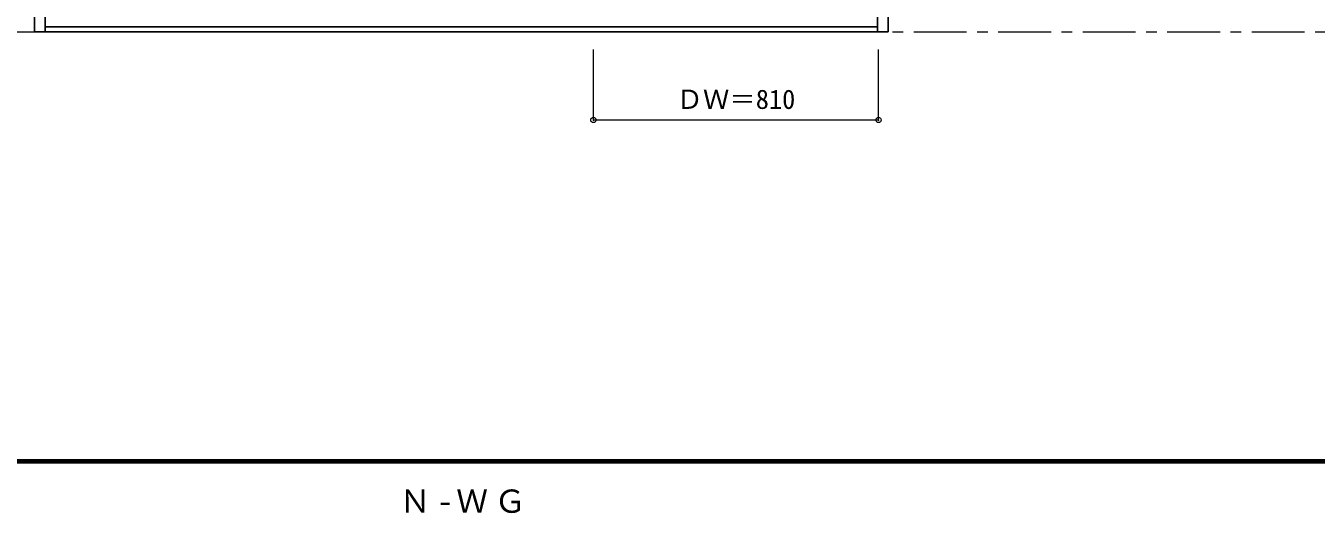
# Model space of a CAD drawing. Units: millimetres, scale not verified. Extents: x -6000 to 5700, y -4307 to 4260.
# Drawn here: x -3932 to -267, y 40 to 1424 of the extents above; entities that cross this region are included whole.
import ezdxf
from ezdxf.enums import TextEntityAlignment as Align

# ---------------------------------------------------------------- set-up
doc = ezdxf.new("R2010")
doc.units = ezdxf.units.MM
doc.header["$LTSCALE"] = 30
doc.header["$PDMODE"] = 32
doc.header["$PDSIZE"] = 15
doc.linetypes.add('CHAIN1', pattern=[8, 5, -1, 1, -1])
for name, color, linetype, lineweight in [('0-1_通り芯', 7, 'CHAIN1', 18), ('0-4_枠', 3, 'Continuous', 25), ('0-B_寸法', 4, 'Continuous', 9), ('F-1_枠', 6, 'Continuous', 40)]:
    doc.layers.add(name, color=color, linetype=linetype, lineweight=lineweight)
doc.layers.add('0-A_文字', color=7, linetype='Continuous')
doc.styles.add('ＭＳ ゴシック', font='')
doc.styles.get('ＭＳ ゴシック').set_extended_font_data('MS Gothic')

msp = doc.modelspace()

# ---------------------------------------------------------------- linework, layer by layer
at = {"layer": '0-1_通り芯'}
msp.add_line((-5490, 1406), (5690, 1406), dxfattribs=at)
at = {"layer": '0-4_枠'}
for p, q in [((-3907, 1406), (-3907, 3453)), ((-3877, 1406), (-3877, 3453)), ((-1513, 1406), (-1513, 3453)), ((-1483, 1406), (-1483, 3453)), ((-1483, 1406), (-3907, 1406)), ((-1513, 1421), (-3877, 1421))]:
    msp.add_line(p, q, dxfattribs=at)
at = {"layer": '0-B_寸法'}
for p, q in [((-2320, 1156), (-2320, 1356)), ((-1510, 1156), (-1510, 1356)), ((-1510, 1156), (-2320, 1156))]:
    msp.add_line(p, q, dxfattribs=at)
at = {"layer": '0-B_寸法', "color": 7}
for p in [(-2320, 1156), (-1510, 1156)]:
    msp.add_point(p, dxfattribs=at)
at = {"layer": 'F-1_枠'}
for p, q in [((-6000, 190.5), (5700, 190.5)), ((-6000, 187.5), (5700, 187.5)), ((-6000, 184.5), (5700, 184.5))]:
    msp.add_line(p, q, dxfattribs=at)

# ---------------------------------------------------------------- texts
at = {"layer": '0-A_文字', "insert": (-2871.25, 39.5), "char_height": 65.98, "attachment_point": 7, "style": 'ＭＳ ゴシック'}
msp.add_mtext('\\T1.2;Ｎ-ＷＧ', dxfattribs=at)
at = {"layer": '0-B_寸法', "color": 7, "style": 'ＭＳ ゴシック'}
msp.add_text('ＤＷ＝810', height=54.99, dxfattribs=at).set_placement((-2083.75, 1171), align=Align.BOTTOM_LEFT)

doc.saveas('drawing.dxf')
